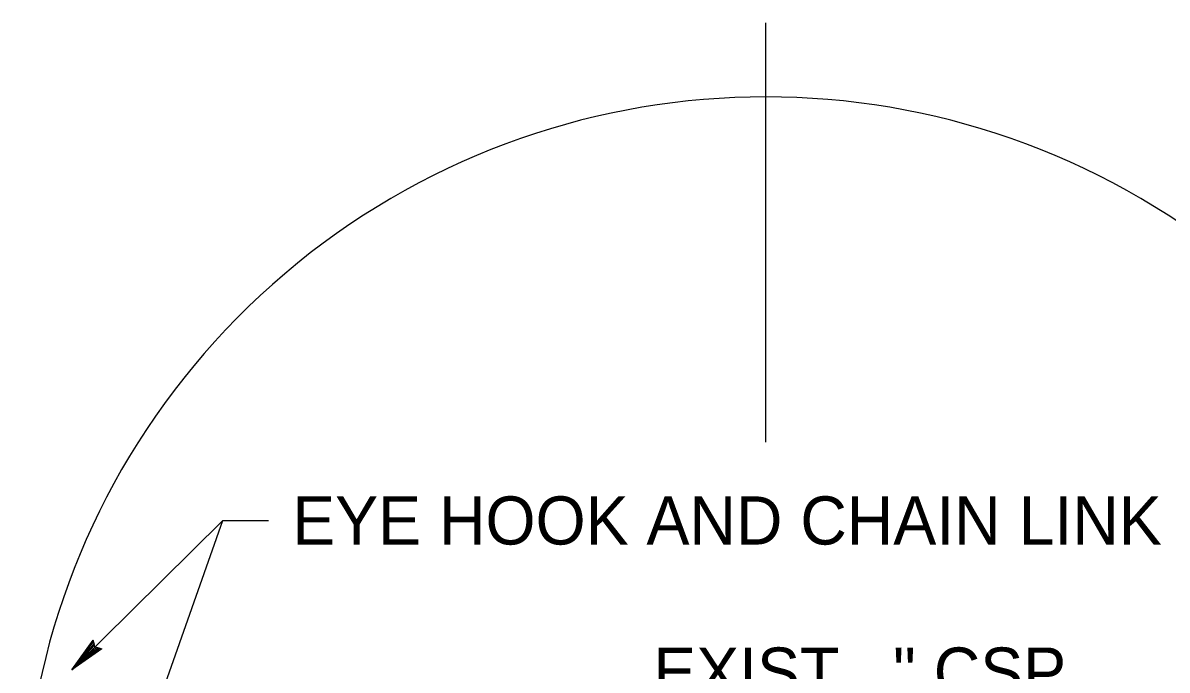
# Model space of a CAD drawing. Extents: x 0 to 2.83, y 0 to 1.83.
# Drawn here: x 1.6711 to 1.9483, y 0.705 to 0.8617 of the extents above; entities that cross this region are included whole.
import ezdxf

# ---------------------------------------------------------------- set-up
doc = ezdxf.new("R2010")
doc.units = 0
for name, color, linetype in [('212 Leaders and Dim Lines', 7, 'Continuous'), ('214 Text and Titles', 7, 'Continuous'), ('224 Existing Steel', 7, 'Continuous'), ('236 Minor Contours', 7, 'Continuous')]:
    doc.layers.add(name, color=color, linetype=linetype)

msp = doc.modelspace()

# ---------------------------------------------------------------- linework, layer by layer
at = {"layer": '212 Leaders and Dim Lines'}
for p, q in [((1.7194376189321159, 0.7411154257682327), (1.682926317991637, 0.7049952001771063)), ((1.7194376189321159, 0.7411154257682327), (1.6974477239285048, 0.6788390842254205)), ((1.7306401338268445, 0.7411154257682327), (1.7194376189321159, 0.7411154257682327)), ((1.682926317991637, 0.7049952001771063), (1.6881467764135594, 0.7122273368245801)), ((1.682926317991637, 0.7049952001771063), (1.6881467764135594, 0.7122273368245801)), ((1.682926317991637, 0.7049952001771063), (1.6882443431346505, 0.7118067741522779)), ((1.682926317991637, 0.7049952001771063), (1.6882443431346505, 0.7118067741522779)), ((1.688341726257236, 0.7113867722575868), (1.682926317991637, 0.7049952001771063)), ((1.688341726257236, 0.7113867722575868), (1.682926317991637, 0.7049952001771063)), ((1.6884394805611938, 0.7109663951759703), (1.682926317991637, 0.7049952001771063)), ((1.6884394805611938, 0.7109663951759703), (1.682926317991637, 0.7049952001771063)), ((1.6885372348651515, 0.7105460180943537), (1.682926317991637, 0.7049952001771063)), ((1.6885372348651515, 0.7105460180943537), (1.682926317991637, 0.7049952001771063)), ((1.682926317991637, 0.7049952001771063), (1.6889561637375266, 0.7104441178508837)), ((1.682926317991637, 0.7049952001771063), (1.6889561637375266, 0.7104441178508837)), ((1.682926317991637, 0.7049952001771063), (1.6893750926099018, 0.7103422176074139)), ((1.682926317991637, 0.7049952001771063), (1.6893750926099018, 0.7103422176074139)), ((1.6897940214822769, 0.7102403173639439), (1.682926317991637, 0.7049952001771063)), ((1.6897940214822769, 0.7102403173639439), (1.682926317991637, 0.7049952001771063)), ((1.690213137937518, 0.7101386027111598), (1.682926317991637, 0.7049952001771063)), ((1.690213137937518, 0.7101386027111598), (1.682926317991637, 0.7049952001771063)), ((1.688341726257236, 0.7113867722575868), (1.6881467764135594, 0.7122273368245801)), ((1.688341726257236, 0.7113867722575868), (1.6881467764135594, 0.7122273368245801)), ((1.6885372348651515, 0.7105460180943537), (1.688341726257236, 0.7113867722575868)), ((1.6885372348651515, 0.7105460180943537), (1.688341726257236, 0.7113867722575868)), ((1.6893750926099018, 0.7103422176074139), (1.6885372348651515, 0.7105460180943537)), ((1.6893750926099018, 0.7103422176074139), (1.6885372348651515, 0.7105460180943537)), ((1.6893750926099018, 0.7103422176074139), (1.690213137937518, 0.7101386027111598)), ((1.6893750926099018, 0.7103422176074139), (1.690213137937518, 0.7101386027111598))]:
    msp.add_line(p, q, dxfattribs=at)
at = {"layer": '224 Existing Steel'}
msp.add_arc((1.8510830263001907, 0.663807618074187), 0.17998651853852637, 332.7409805555556, 207.25910833333342, dxfattribs=at)
at = {"layer": '236 Minor Contours'}
msp.add_line((1.8510830262991147, 0.7601817841758456), (1.8510830262991147, 0.8617290546987626), dxfattribs=at)

# ---------------------------------------------------------------- texts
at = {"layer": '214 Text and Titles'}
for s, p in [('EYE HOOK AND CHAIN LINK', (1.7363502262979276, 0.7353658252004189)), ('EXIST   " CSP', (1.823819526451012, 0.6987602696448634))]:
    msp.add_text(s, height=0.011666661458333333, dxfattribs=at).set_placement(p)

doc.saveas('drawing.dxf')
